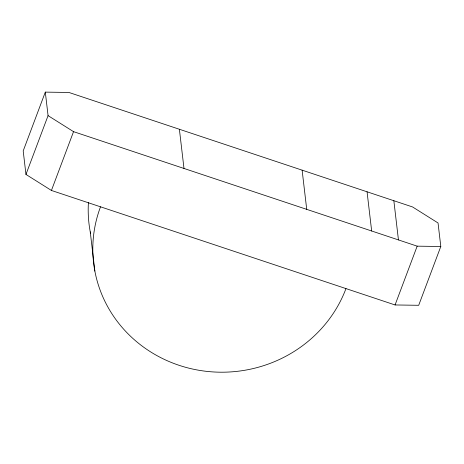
<?xml version="1.0" encoding="UTF-8"?>
<svg xmlns="http://www.w3.org/2000/svg" width="464" height="464" viewBox="0 0 464 464"><rect width="100%" height="100%" fill="white"/><g stroke="black" fill="none" stroke-linecap="round" stroke-linejoin="round"><path stroke-width="0.7" d="M45.304 92.121L23.2 150.916L25.961 174.435L51.429 190.455L395.067 304.958L418.696 305.295L440.8 246.494L438.039 222.975L412.571 206.956L68.933 92.458L45.304 92.121L48.07 115.64L25.961 174.435M51.429 190.455L73.538 131.654L48.07 115.64M395.067 304.958L417.177 246.158L440.8 246.494M73.538 131.654L417.177 246.158M393.843 200.715L398.448 239.917M367.059 191.794L371.664 230.991M302.116 170.155L306.721 209.351M179.388 129.259L183.993 168.461M90.254 231.89L94.859 271.092M345.976 288.596A130.529 124.422 -6.7 0 1 179.04 365.301A130.529 124.422 -6.7 0 1 100.52 206.811M90.526 233.299A130.529 124.422 -6.7 0 1 88.438 202.31"/></g></svg>
